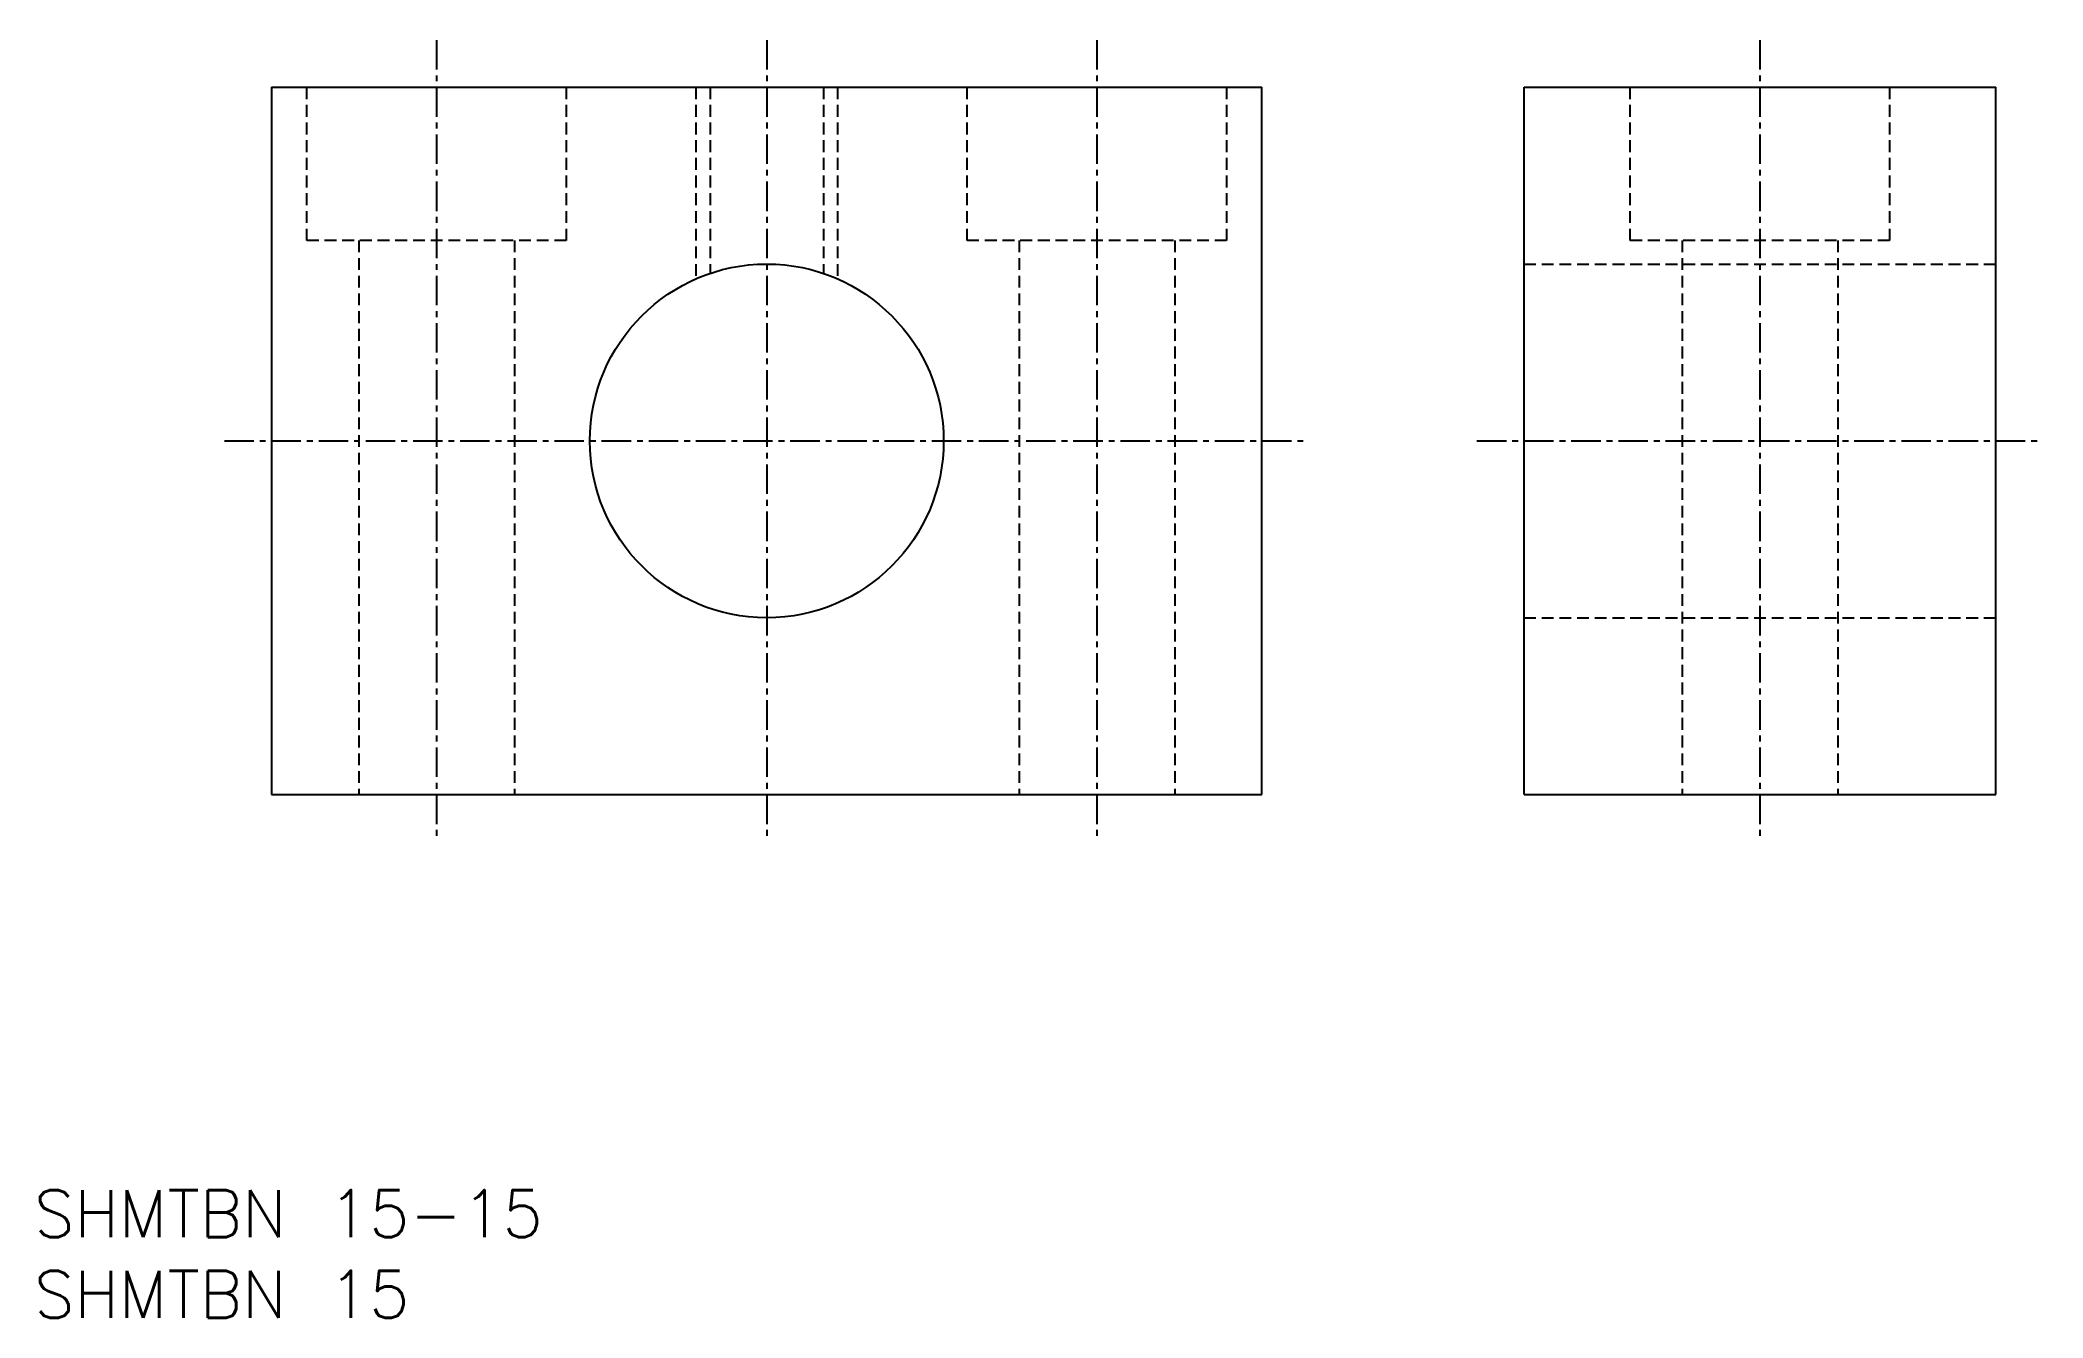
# Model space of a CAD drawing. Extents: x 117.7 to 202.6, y 62.8 to 117.
import ezdxf

# ---------------------------------------------------------------- set-up
doc = ezdxf.new("R2010")
doc.units = 0
doc.linetypes.add('CENTER', pattern=[2, 1.25, -0.25, 0.25, -0.25])
doc.linetypes.add('DASHED', pattern=[0.75, 0.5, -0.25])
doc.layers.get('0').update_dxf_attribs({"linetype": 'CONTINUOUS'})
doc.layers.add('CENTER', color=1, linetype='CENTER')
doc.styles.get("Standard").update_dxf_attribs({"font": 'txt.shx', "bigfont": 'extfont.shx'})

msp = doc.modelspace()

# ---------------------------------------------------------------- linework, layer by layer
at = {"color": 7, "linetype": 'CONTINUOUS'}
for p, q in [((127.5, 115), (127.5, 85)), ((127.5, 115), (169.5, 115)), ((169.5, 85), (169.5, 115)), ((180.616, 115), (200.616, 115)), ((180.616, 85), (180.616, 115)), ((200.616, 85), (200.616, 115)), ((127.5, 85), (169.5, 85)), ((180.616, 85), (200.616, 85))]:
    msp.add_line(p, q, dxfattribs=at)
at = {"color": 3, "linetype": 'DASHED'}
for p, q in [((129, 108.5), (129, 115)), ((140, 115), (140, 108.5)), ((145.5, 115), (145.5, 106.874)), ((146.1, 115), (146.1, 107.106)), ((150.9, 115), (150.9, 107.106)), ((151.5, 115), (151.5, 106.874)), ((157, 108.5), (157, 115)), ((168, 115), (168, 108.5)), ((185.116, 108.5), (185.116, 115)), ((196.116, 115), (196.116, 108.5)), ((140, 108.5), (129, 108.5)), ((131.2, 108.5), (131.2, 85)), ((137.8, 108.5), (137.8, 85)), ((168, 108.5), (157, 108.5)), ((159.2, 108.5), (159.2, 85)), ((165.8, 108.5), (165.8, 85)), ((196.116, 108.5), (185.116, 108.5)), ((187.316, 108.5), (187.316, 85)), ((193.916, 108.5), (193.916, 85)), ((180.616, 107.5), (200.616, 107.5)), ((180.616, 92.5), (200.616, 92.5))]:
    msp.add_line(p, q, dxfattribs=at)
at = {"color": 7, "linetype": 'CONTINUOUS'}
msp.add_circle((148.5, 100), 7.5, dxfattribs=at)
at = {"layer": 'CENTER', "color": 1, "linetype": 'CENTER'}
for p, q in [((134.5, 117), (134.5, 83)), ((148.5, 117), (148.5, 83)), ((162.5, 117), (162.5, 83)), ((190.616, 117), (190.616, 83)), ((125.5, 100), (171.5, 100)), ((178.616, 100), (202.616, 100))]:
    msp.add_line(p, q, dxfattribs=at)

# ---------------------------------------------------------------- texts
at = {"color": 7, "linetype": 'CONTINUOUS'}
for s, p in [('SHMTBN 15-15', (117.428, 66.23)), ('SHMTBN 15', (117.428, 62.806))]:
    msp.add_text(s, height=2, dxfattribs=at).set_placement(p)

doc.saveas('drawing.dxf')
